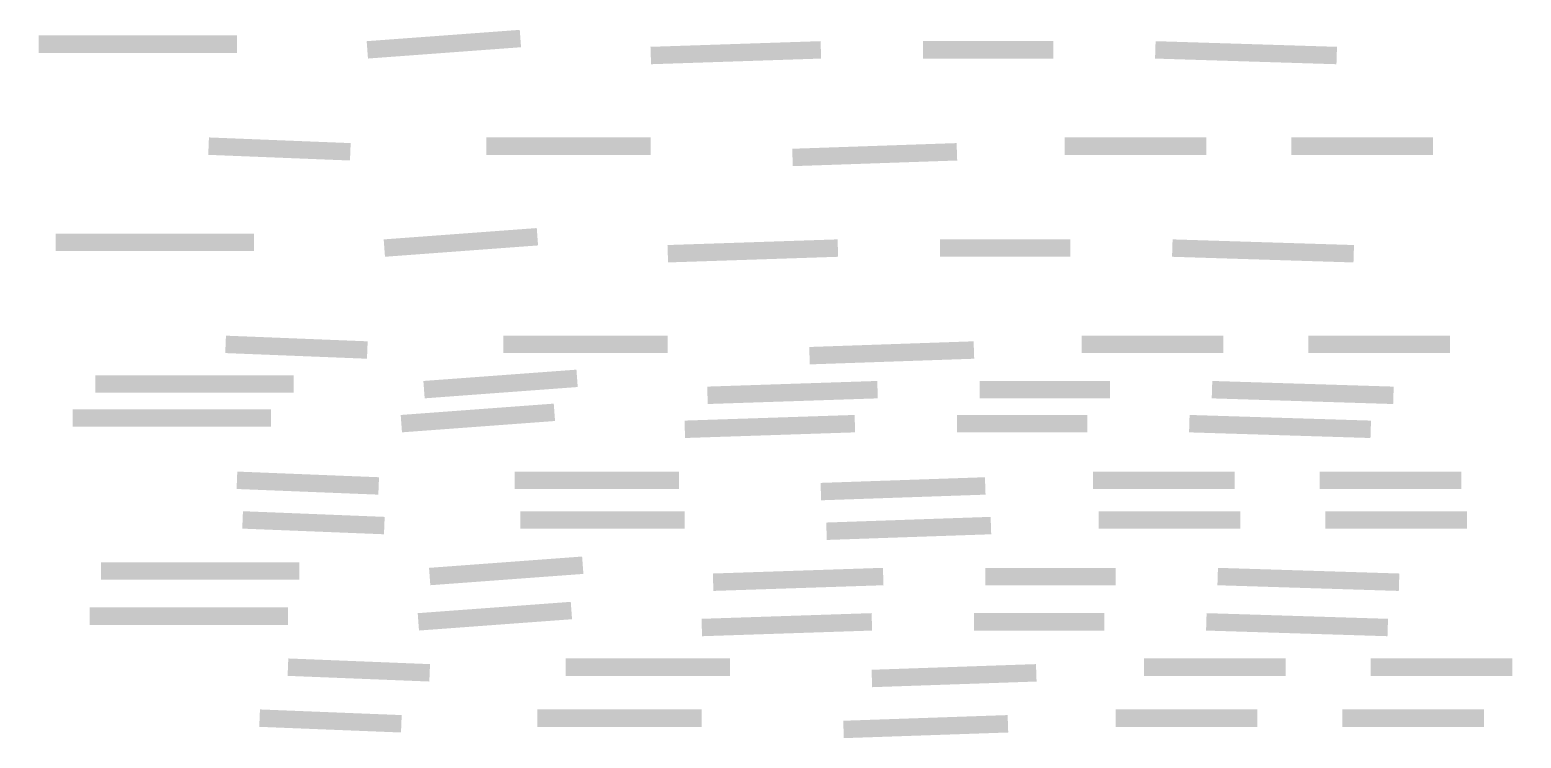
# Model space of a CAD drawing. Extents: x -0.05 to 8.52, y 0.01 to 4.08.
import ezdxf

# ---------------------------------------------------------------- set-up
doc = ezdxf.new("R2010")
doc.units = 0
doc.header["$MEASUREMENT"] = 0
doc.layers.get('0').update_dxf_attribs({"linetype": 'CONTINUOUS'})

msp = doc.modelspace()

# ---------------------------------------------------------------- linework, layer by layer
at = {"const_width": 0.1}
for points in [[(0, 4), (1.1397, 4)], [(1.8887, 3.9675), (2.768, 4.0325)], [(3.5169, 3.935), (4.4939, 3.9675)], [(5.08, 3.9675), (5.829, 3.9675)], [(6.4152, 3.9675), (7.4572, 3.935)], [(0.9769, 3.4146), (1.791, 3.3821)], [(2.5726, 3.4146), (3.5169, 3.4146)], [(4.331, 3.3496), (5.2754, 3.3821)], [(5.8941, 3.4146), (6.7082, 3.4146)], [(7.1967, 3.4146), (8.0108, 3.4146)], [(1.9864, 2.8292), (2.8657, 2.8943)], [(0.0977, 2.8617), (1.2374, 2.8617)], [(3.6146, 2.7967), (4.5916, 2.8292)], [(5.1777, 2.8292), (5.9267, 2.8292)], [(6.5128, 2.8292), (7.5549, 2.7967)], [(1.0746, 2.2763), (1.8887, 2.2438)], [(2.6703, 2.2763), (3.6146, 2.2763)], [(5.9918, 2.2763), (6.8059, 2.2763)], [(7.2944, 2.2763), (8.1085, 2.2763)], [(4.4287, 2.2113), (5.3731, 2.2438)], [(0.3256, 2.0487), (1.4654, 2.0487)], [(2.2144, 2.0162), (3.0936, 2.0812)], [(3.8426, 1.9837), (4.8195, 2.0162)], [(5.4057, 2.0162), (6.1546, 2.0162)], [(6.7408, 2.0162), (7.7829, 1.9837)], [(0.1954, 1.8536), (1.3351, 1.8536)], [(2.0841, 1.821), (2.9633, 1.8861)], [(3.7123, 1.7885), (4.6893, 1.821)], [(5.2754, 1.821), (6.0244, 1.821)], [(6.6105, 1.821), (7.6526, 1.7885)], [(1.1397, 1.4958), (1.9539, 1.4633)], [(2.7354, 1.4958), (3.6798, 1.4958)], [(6.057, 1.4958), (6.8711, 1.4958)], [(7.3595, 1.4958), (8.1736, 1.4958)], [(4.4939, 1.4308), (5.4382, 1.4633)], [(1.1723, 1.2682), (1.9864, 1.2357)], [(2.768, 1.2682), (3.7123, 1.2682)], [(4.5264, 1.2031), (5.4708, 1.2357)], [(6.0895, 1.2682), (6.9036, 1.2682)], [(7.3921, 1.2682), (8.2062, 1.2682)], [(2.2469, 0.943), (3.1262, 1.008)], [(0.3582, 0.9755), (1.498, 0.9755)], [(3.8751, 0.9104), (4.8521, 0.943)], [(5.4382, 0.943), (6.1872, 0.943)], [(6.7734, 0.943), (7.8154, 0.9104)], [(2.1818, 0.6828), (3.061, 0.7478)], [(0.2931, 0.7153), (1.4328, 0.7153)], [(3.81, 0.6503), (4.7869, 0.6828)], [(5.3731, 0.6828), (6.1221, 0.6828)], [(6.7082, 0.6828), (7.7503, 0.6503)], [(1.4328, 0.4226), (2.2469, 0.3901)], [(3.0285, 0.4226), (3.9728, 0.4226)], [(4.7869, 0.3576), (5.7313, 0.3901)], [(6.35, 0.4226), (7.1641, 0.4226)], [(7.6526, 0.4226), (8.4667, 0.4226)], [(1.27, 0.1299), (2.0841, 0.0974)], [(2.8657, 0.1299), (3.81, 0.1299)], [(6.1872, 0.1299), (7.0013, 0.1299)], [(7.4898, 0.1299), (8.3039, 0.1299)], [(4.6241, 0.0649), (5.5685, 0.0974)]]:
    msp.add_lwpolyline(points, dxfattribs=at)

doc.saveas('drawing.dxf')
